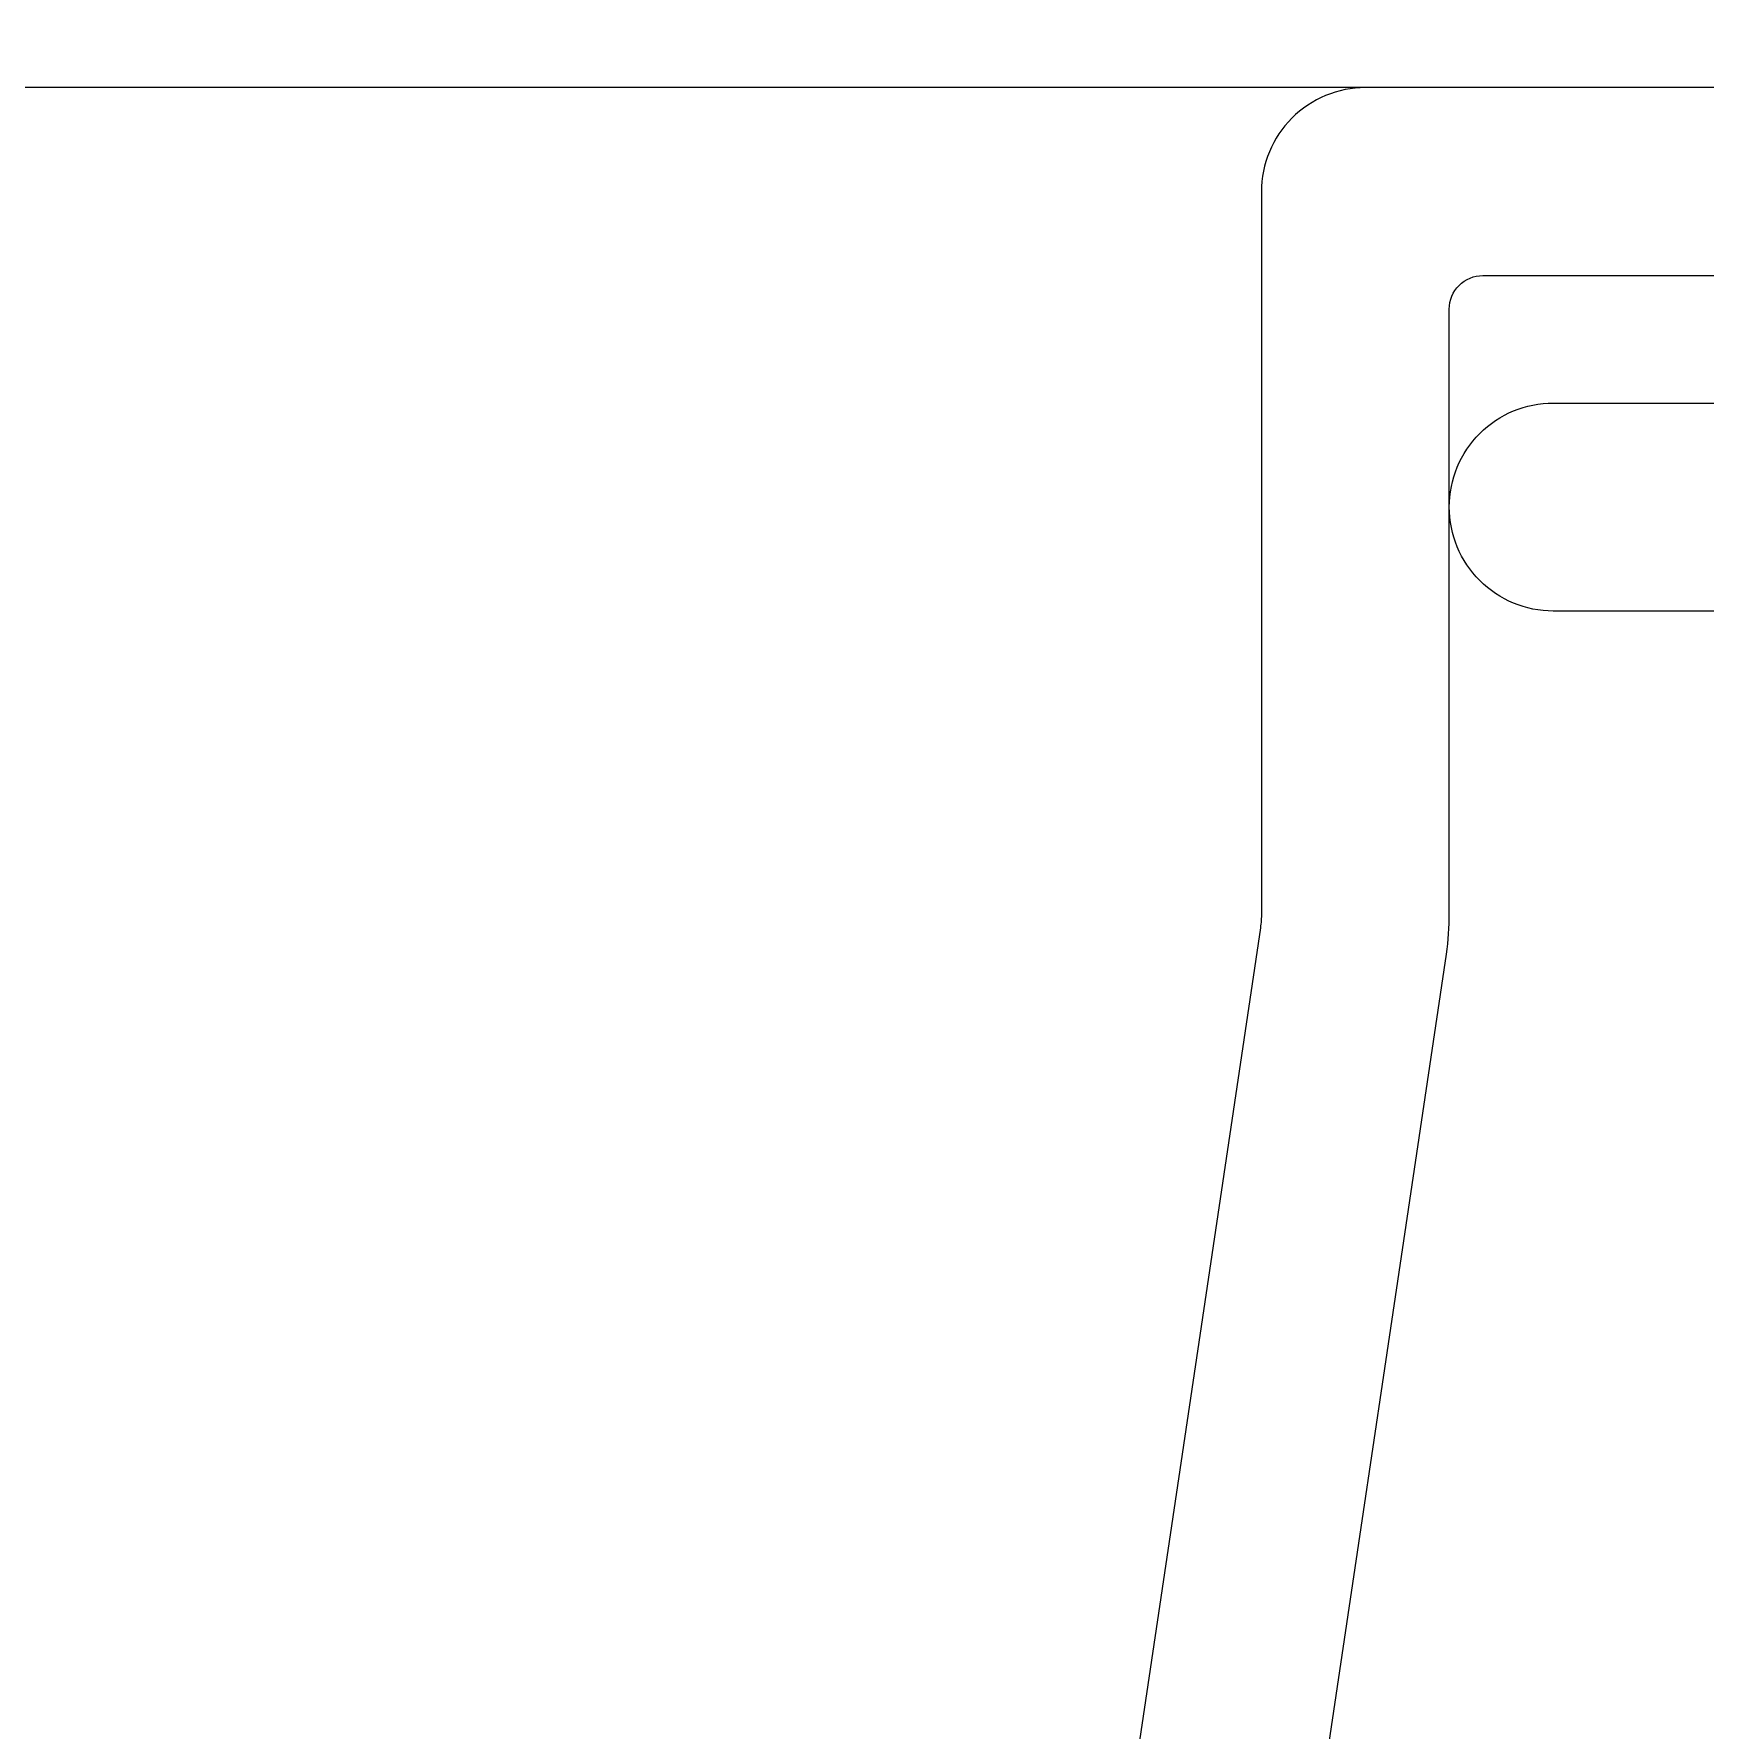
# Model space of a CAD drawing. Extents: x -23 to 190, y -172 to 85.
# Drawn here: x -1.808 to -1.31, y 64.648 to 65.154 of the extents above; entities that cross this region are included whole.
import ezdxf

# ---------------------------------------------------------------- set-up
doc = ezdxf.new("R2010")
doc.units = 0
doc.header["$MEASUREMENT"] = 0
doc.layers.get('0').update_dxf_attribs({"linetype": 'CONTINUOUS'})
doc.layers.add('FRAME', color=1, linetype='CONTINUOUS')

# ---------------------------------------------------------------- blocks, each defined once
blk = doc.blocks.new('3806 MULLION')
blk.add_lwpolyline([(-1.344, -0.2035), (-1.359, -0.2185), (-1.612, -0.2185), (-1.612, -0.3435, -0.414214), (-1.643, -0.3745), (-1.799, -0.3745, -0.414214), (-1.83, -0.3435, -0.414214), (-1.799, -0.3125), (-1.674, -0.3125), (-1.674, -0.2185), (-3.625, -0.2185, -0.414214), (-3.731, -0.1125)], format="xyb")

msp = doc.modelspace()

# ---------------------------------------------------------------- linework, layer by layer
at = {"layer": 'FRAME'}
for points in [[(-1.30384, 65.13789), (-1.41084, 65.13789, 0.414214), (-1.44184, 65.10689), (-1.44184, 64.89189, -0.035412), (-1.44215, 64.88752), (-1.48596, 64.59317, 0.035412), (-1.48684, 64.58089), (-1.48684, 64.21789, -0.414214), (-1.49684, 64.20789), (-2.42784, 64.20789, -0.414214)], [(-4.04584, 64.14289), (-1.36184, 64.14289, 0.414214), (-1.33084, 64.17389), (-1.33084, 64.22736, 0.975), (-1.38087, 64.22863, -0.975), (-1.43084, 64.22989), (-1.43084, 64.39989, -0.975), (-1.38087, 64.40116, 0.975), (-1.33084, 64.40242), (-1.33084, 64.45589, 0.414214), (-1.36184, 64.48689), (-1.39984, 64.48689, -0.414214), (-1.43084, 64.51789), (-1.43084, 64.58089, -0.035412), (-1.43053, 64.58527), (-1.38671, 64.87961, 0.035412), (-1.38584, 64.89189), (-1.38584, 65.07189, -0.414214), (-1.37584, 65.08189), (-1.30384, 65.08189, 1)]]:
    msp.add_lwpolyline(points, format="xyb", dxfattribs=at)

# ---------------------------------------------------------------- block references
msp.add_blockref('3806 MULLION', (0.44416, 65.35639), dxfattribs=at)

doc.saveas('drawing.dxf')
